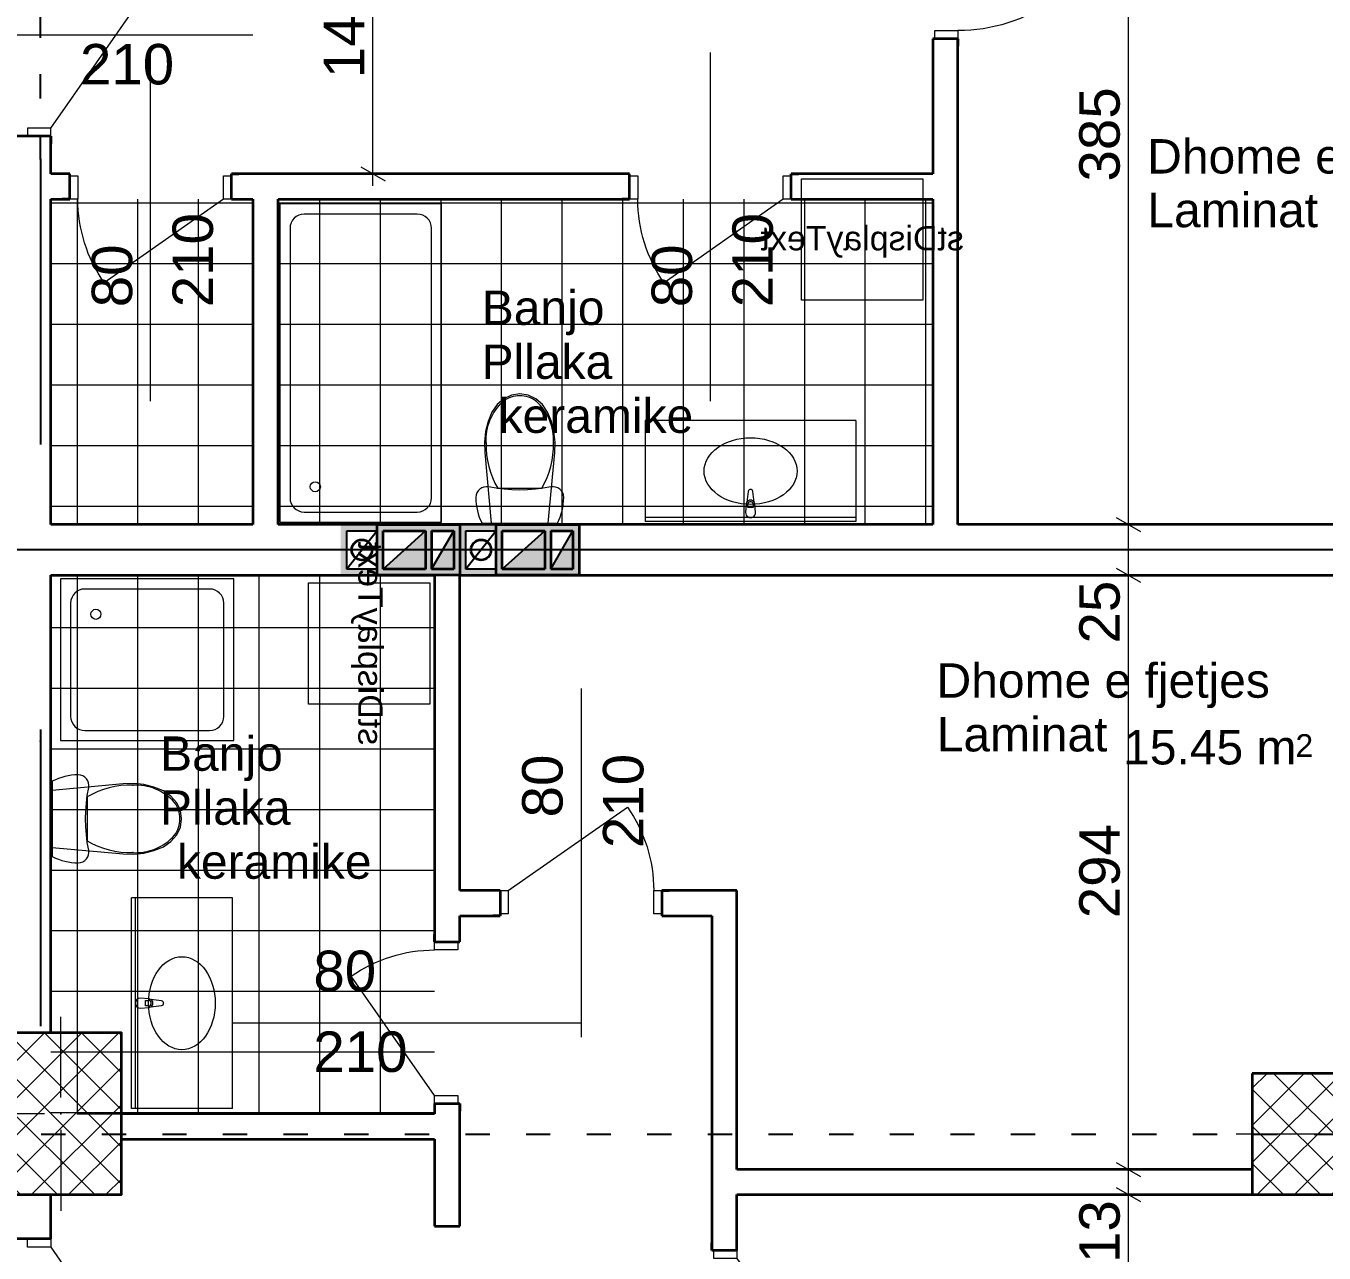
# Model space of a CAD drawing. Header units: centimetres. Extents: x 765 to 25620, y 224160 to 230516.
# Drawn here: x 3528 to 4171, y 228651 to 229259 of the extents above; entities that cross this region are included whole.
import ezdxf
from ezdxf.enums import TextEntityAlignment as Align

# ---------------------------------------------------------------- set-up
doc = ezdxf.new("R2010")
doc.units = ezdxf.units.CM
doc.header["$MEASUREMENT"] = 0
doc.linetypes.add('ACAD_ISO03W100', pattern=[30, 12, -18])
doc.linetypes.add('Small Dashed', pattern=[282.222222, 141.111111, -141.111111])
for name, color, linetype, lineweight, true_color in [('0_Pen_No__1#1_Pen_No__8', 7, 'Continuous', 35, 0xa80f02), ('0_Pen_No__8', 7, 'Continuous', 35, 0xa80f02), ('2D Drafting - General_Pen_No__8', 7, 'Continuous', 35, 0xa80f02), ('A-COLS_Pen_No__97#1_Pen_No__81', 7, 'Continuous', 20, 0x6a6a6a), ('Annotation - Text_Pen_No__8', 7, 'Continuous', 35, 0xa80f02), ('ARCHICAD Doors_Pen_No__23', 7, 'Continuous', 20, 0xff6600), ('ARCHICAD Doors_Pen_No__3', 7, 'Continuous', 18, 0xff6600), ('Interior - Furniture _Pen_No__81', 7, 'Continuous', 20, 0x6a6a6a), ('Structural - Shear_Pen_No__58', 7, 'Continuous', 25, 0xdf0000)]:
    doc.layers.add(name, color=color, linetype=linetype, lineweight=lineweight, true_color=true_color)
for name, color, linetype, lineweight in [('0_Pen_No__101', 252, 'Continuous', 13), ('ARCHICAD Door Markers_Pen_No__1', 7, 'Continuous', 13), ('ARCHICAD Door Markers_Pen_No__7', 7, 'Continuous', 35), ('ARCHICAD Doors_Pen_No__27', 7, 'Continuous', 35), ('Structural - Bearing_Pen_No__20', 1, 'Continuous', 0), ('Structural - Bearing_Pen_No__21', 7, 'Continuous', 35), ('Structural - Bearing_Pen_No__27', 7, 'Continuous', 35)]:
    doc.layers.add(name, color=color, linetype=linetype, lineweight=lineweight)
for name, color, linetype in [('ARCHICAD Door Markers', 7, 'Continuous'), ('ARCHICAD Doors', 7, 'Continuous'), ('Dimensioning - General', 7, 'Continuous'), ('Structural - Bearing', 7, 'Continuous')]:
    doc.layers.add(name, color=color, linetype=linetype)
doc.styles.add('GENERATED_STYLE_1', font='arial.ttf')
pattern_1 = [(45, (1303.923, 207240.939), (-9.192388, 9.192388), []), (135, (1303.923, 207240.939), (9.192388, 9.192388), [])]

# ---------------------------------------------------------------- blocks, each defined once
blk = doc.blocks.new('Door 22_2')
at = {"layer": 'ARCHICAD Doors_Pen_No__23', "color": 30, "linetype": 'Continuous', "lineweight": 20, "true_color": 0xff6600}
for p, q in [((-410, 0), (-450, 0)), ((-450, 0), (-450, -115)), ((-410, -115), (-410, 0)), ((450, 0), (410, 0)), ((410, 0), (410, -115)), ((450, -115), (450, 0)), ((-450, -115), (-410, -115)), ((410, -115), (450, -115))]:
    blk.add_line(p, q, dxfattribs=at)
at = {"layer": 'ARCHICAD Doors_Pen_No__27', "color": 7, "linetype": 'Continuous', "lineweight": 35}
for p, q in [((-450, 0), (-487, 0)), ((-450, 0), (-487, 0)), ((-450, 0), (-450, -115)), ((-450, 0), (-450, -115)), ((450, 0), (450, -115)), ((450, 0), (450, -115)), ((450, 0), (487, 0)), ((450, 0), (487, 0)), ((-450, -125), (-487, -125)), ((-450, -125), (-487, -125)), ((-450, -115), (-450, -125)), ((-450, -115), (-450, -125)), ((450, -115), (450, -125)), ((450, -115), (450, -125)), ((450, -125), (487, -125)), ((450, -125), (487, -125))]:
    blk.add_line(p, q, dxfattribs=at)
at = {"layer": 'ARCHICAD Doors_Pen_No__3', "color": 30, "linetype": 'Continuous', "lineweight": 18, "true_color": 0xff6600}
blk.add_line((410, 0), (-261.7, 470.3), dxfattribs=at)
blk.add_arc((410, 0), 820, 145, 180, dxfattribs=at)
blk = doc.blocks.new('Door 22')
at = {"layer": 'ARCHICAD Doors_Pen_No__23', "color": 30, "linetype": 'Continuous', "lineweight": 20, "true_color": 0xff6600}
for p, q in [((-360, 0), (-400, 0)), ((-400, 0), (-400, -115)), ((-360, -115), (-360, 0)), ((400, 0), (360, 0)), ((360, 0), (360, -115)), ((400, -115), (400, 0)), ((-400, -115), (-360, -115)), ((360, -115), (400, -115))]:
    blk.add_line(p, q, dxfattribs=at)
at = {"layer": 'ARCHICAD Doors_Pen_No__27', "color": 7, "linetype": 'Continuous', "lineweight": 35}
for p, q in [((-400, 0), (-437, 0)), ((-400, 0), (-437, 0)), ((-400, 0), (-400, -115)), ((-400, 0), (-400, -115)), ((400, 0), (400, -115)), ((400, 0), (400, -115)), ((400, 0), (437, 0)), ((400, 0), (437, 0)), ((-400, -125), (-437, -125)), ((-400, -125), (-437, -125)), ((-400, -115), (-400, -125)), ((-400, -115), (-400, -125)), ((400, -115), (400, -125)), ((400, -115), (400, -125)), ((400, -125), (437, -125)), ((400, -125), (437, -125))]:
    blk.add_line(p, q, dxfattribs=at)
at = {"layer": 'ARCHICAD Doors_Pen_No__3', "color": 30, "linetype": 'Continuous', "lineweight": 18, "true_color": 0xff6600}
blk.add_line((360, 0), (-229.8, 413), dxfattribs=at)
blk.add_arc((360, 0), 720, 145, 180, dxfattribs=at)
blk = doc.blocks.new('D Marker 22_3')
at = {"layer": 'ARCHICAD Door Markers_Pen_No__1', "color": 7, "linetype": 'Continuous', "lineweight": 13}
blk.add_line((0, -1125), (0, 600), dxfattribs=at)
at = {"layer": 'ARCHICAD Door Markers_Pen_No__7', "color": 7, "lineweight": 35, "style": 'GENERATED_STYLE_1'}
for tag, p in [('AC_MarkerText_3', (-368.6, -204.4)), ('AC_MarkerText_2', (31.4, -356.2))]:
    blk.add_attdef(tag, text='', height=200, rotation=270, dxfattribs=at).set_placement(p, align=Align.BOTTOM_LEFT)
blk = doc.blocks.new('Door 22_3')
at = {"layer": 'ARCHICAD Doors_Pen_No__23', "color": 30, "linetype": 'Continuous', "lineweight": 20, "true_color": 0xff6600}
for p, q in [((-460, 0), (-500, 0)), ((-500, 0), (-500, -115)), ((-460, -115), (-460, 0)), ((500, 0), (460, 0)), ((460, 0), (460, -115)), ((500, -115), (500, 0)), ((-500, -115), (-460, -115)), ((460, -115), (500, -115))]:
    blk.add_line(p, q, dxfattribs=at)
at = {"layer": 'ARCHICAD Doors_Pen_No__27', "color": 7, "linetype": 'Continuous', "lineweight": 35}
for p, q in [((-500, 0), (-537, 0)), ((-500, 0), (-537, 0)), ((-500, 0), (-500, -115)), ((-500, 0), (-500, -115)), ((500, 0), (500, -115)), ((500, 0), (500, -115)), ((500, 0), (537, 0)), ((500, 0), (537, 0)), ((-500, -115), (-500, -250)), ((-500, -115), (-500, -250)), ((500, -115), (500, -250)), ((500, -115), (500, -250)), ((-500, -250), (-537, -250)), ((-500, -250), (-537, -250)), ((500, -250), (537, -250)), ((500, -250), (537, -250))]:
    blk.add_line(p, q, dxfattribs=at)
at = {"layer": 'ARCHICAD Doors_Pen_No__3', "color": 30, "linetype": 'Continuous', "lineweight": 18, "true_color": 0xff6600}
blk.add_line((460, 0), (-293.6, 527.7), dxfattribs=at)
blk.add_arc((460, 0), 920, 145, 180, dxfattribs=at)
blk = doc.blocks.new('D Marker 22')
at = {"layer": 'ARCHICAD Door Markers_Pen_No__1', "color": 7, "linetype": 'Continuous', "lineweight": 13}
blk.add_line((0, -1250), (0, 600), dxfattribs=at)
at = {"layer": 'ARCHICAD Door Markers_Pen_No__7', "color": 7, "lineweight": 35, "style": 'GENERATED_STYLE_1'}
for tag, p in [('AC_MarkerText_3', (-368.6, -329.4)), ('A', (31.4, -329.4))]:
    blk.add_attdef(tag, text='', height=200, rotation=270, dxfattribs=at).set_placement(p, align=Align.BOTTOM_LEFT)
blk = doc.blocks.new('D Marker 22_2')
at = {"layer": 'ARCHICAD Door Markers_Pen_No__1', "color": 7, "linetype": 'Continuous', "lineweight": 13}
blk.add_line((0, 1000), (0, -725), dxfattribs=at)
at = {"layer": 'ARCHICAD Door Markers_Pen_No__7', "color": 7, "lineweight": 35, "style": 'GENERATED_STYLE_1'}
for tag, p in [('AC_MarkerText_3', (-368.6, 665.3)), ('AC_MarkerText_2', (31.4, 665.3))]:
    blk.add_attdef(tag, text='', height=200, rotation=270, dxfattribs=at).set_placement(p, align=Align.BOTTOM_LEFT)

msp = doc.modelspace()

# ---------------------------------------------------------------- hatches: boundary and pattern name
at = {"layer": 'A-COLS_Pen_No__97#1_Pen_No__81', "linetype": 'Continuous', "lineweight": 20, "true_color": 0x6a6a6a}
h = msp.add_hatch(color=251, dxfattribs=at)
h.paths.add_polyline_path([(3705.24, 229011.81), (3705.24, 228986.81), (3684.24, 228986.81), (3684.24, 229011.81)])
h.paths.add_polyline_path([(3702.24, 229008.81), (3687.24, 229008.81), (3687.24, 228989.81), (3702.24, 228989.81)], flags=0)
h = msp.add_hatch(color=251, dxfattribs=at)
h.paths.add_polyline_path([(3743.24, 229011.81), (3702.24, 229011.81), (3702.24, 228986.81), (3743.24, 228986.81)])
h.paths.add_polyline_path([(3729.24, 229008.81), (3740.24, 229008.81), (3740.24, 228989.81), (3729.24, 228989.81)], flags=0)
h.paths.add_polyline_path([(3726.24, 229008.81), (3726.24, 228989.81), (3705.24, 228989.81), (3705.24, 229008.81)], flags=0)
h = msp.add_hatch(color=251, dxfattribs=at)
h.paths.add_polyline_path([(3764.24, 229011.81), (3764.24, 228986.81), (3743.24, 228986.81), (3743.24, 229011.81)])
h.paths.add_polyline_path([(3761.24, 229008.81), (3746.24, 229008.81), (3746.24, 228989.81), (3761.24, 228989.81)], flags=0)
h = msp.add_hatch(color=251, dxfattribs=at)
h.paths.add_polyline_path([(3802.24, 229011.81), (3761.24, 229011.81), (3761.24, 228986.81), (3802.24, 228986.81)])
h.paths.add_polyline_path([(3788.24, 229008.81), (3799.24, 229008.81), (3799.24, 228989.81), (3788.24, 228989.81)], flags=0)
h.paths.add_polyline_path([(3785.24, 229008.81), (3785.24, 228989.81), (3764.24, 228989.81), (3764.24, 229008.81)], flags=0)
for points in [[(3726.24, 229008.81), (3726.24, 228989.81), (3705.24, 228989.81)], [(3729.24, 228989.81), (3740.24, 228989.81), (3740.24, 229008.81)], [(3785.24, 229008.81), (3785.24, 228989.81), (3764.24, 228989.81)], [(3788.24, 228989.81), (3799.24, 228989.81), (3799.24, 229008.81)]]:
    msp.add_hatch(color=251, dxfattribs=at).paths.add_polyline_path(points)
at = {"layer": 'Structural - Bearing', "linetype": 'Continuous', "lineweight": 0, "true_color": 0x000000}
h = msp.add_hatch(dxfattribs=at)
h.set_pattern_fill('CONCRETE_BLOCK', color=18, scale=0.1, style=0, pattern_type=2)
h.set_pattern_definition(pattern_1)
h.paths.add_polyline_path([(3515.74, 228680.34), (3575.74, 228680.34), (3575.74, 228760.34), (3515.74, 228760.34)])
h = msp.add_hatch(dxfattribs=at)
h.set_pattern_fill('CONCRETE_BLOCK', color=18, scale=0.1, style=0, pattern_type=2)
h.set_pattern_definition(pattern_1)
h.paths.add_polyline_path([(4135.39, 228740.34), (4135.39, 228680.34), (4215.39, 228680.34), (4215.39, 228740.34)])

# ---------------------------------------------------------------- linework, layer by layer
at = {"color": 205, "linetype": 'ACAD_ISO03W100'}
for p, q in [((3535.74, 229192.62), (3535.74, 230242.71)), ((3446.01, 228710.34), (4496.09, 228710.34))]:
    msp.add_line(p, q, dxfattribs=at)
at = {"color": 0}
for p, q in [((3702.24, 229008.81), (3687.24, 228989.81)), ((3687.24, 228989.81), (3687.24, 229008.81)), ((3687.24, 229008.81), (3702.24, 229008.81)), ((3687.24, 228989.81), (3687.24, 229008.81)), ((3687.24, 229008.81), (3702.24, 229008.81)), ((3702.24, 229008.81), (3702.24, 228989.81)), ((3726.24, 229008.81), (3705.24, 229008.81)), ((3705.24, 229008.81), (3705.24, 228989.81)), ((3705.24, 228989.81), (3726.24, 229008.81)), ((3740.24, 229008.81), (3729.24, 229008.81)), ((3729.24, 229008.81), (3729.24, 228989.81)), ((3729.24, 228989.81), (3740.24, 229008.81)), ((3761.24, 229008.81), (3746.24, 228989.81)), ((3746.24, 228989.81), (3746.24, 229008.81)), ((3746.24, 229008.81), (3761.24, 229008.81)), ((3746.24, 228989.81), (3746.24, 229008.81)), ((3746.24, 229008.81), (3761.24, 229008.81)), ((3761.24, 229008.81), (3761.24, 228989.81)), ((3785.24, 229008.81), (3764.24, 229008.81)), ((3764.24, 229008.81), (3764.24, 228989.81)), ((3764.24, 228989.81), (3785.24, 229008.81)), ((3799.24, 229008.81), (3788.24, 229008.81)), ((3788.24, 229008.81), (3788.24, 228989.81)), ((3788.24, 228989.81), (3799.24, 229008.81)), ((3702.24, 228989.81), (3687.24, 228989.81)), ((3761.24, 228989.81), (3746.24, 228989.81))]:
    msp.add_line(p, q, dxfattribs=at)
msp.add_lwpolyline([(4365.54, 229011.81), (4365.54, 228999.31), (3515.74, 228999.31), (3515.74, 229380.94), (3515.74, 229414.54), (3528.24, 229414.54), (3528.24, 230141.85), (4365.54, 230141.85), (4365.54, 228999.31), (3515.74, 228999.31)], dxfattribs=at)
at = {"layer": '0_Pen_No__1#1_Pen_No__8', "color": 14, "linetype": 'Continuous', "lineweight": 35, "true_color": 0xa80f02}
for p, q in [((3702.24, 228986.81), (3702.24, 229011.81)), ((3702.24, 229011.81), (3743.24, 229011.81)), ((3743.24, 229011.81), (3743.24, 228986.81)), ((3761.24, 228986.81), (3761.24, 229011.81)), ((3761.24, 229011.81), (3802.24, 229011.81)), ((3802.24, 229011.81), (3802.24, 228986.81)), ((3705.24, 228989.81), (3705.24, 229008.81)), ((3705.24, 229008.81), (3726.24, 229008.81)), ((3726.24, 229008.81), (3726.24, 228989.81)), ((3729.24, 229008.81), (3729.24, 228989.81)), ((3729.24, 229008.81), (3740.24, 229008.81)), ((3740.24, 229008.81), (3740.24, 228989.81)), ((3764.24, 228989.81), (3764.24, 229008.81)), ((3764.24, 229008.81), (3785.24, 229008.81)), ((3785.24, 229008.81), (3785.24, 228989.81)), ((3788.24, 229008.81), (3788.24, 228989.81)), ((3788.24, 229008.81), (3799.24, 229008.81)), ((3799.24, 229008.81), (3799.24, 228989.81)), ((3743.24, 228986.81), (3702.24, 228986.81)), ((3726.24, 228989.81), (3705.24, 228989.81)), ((3740.24, 228989.81), (3729.24, 228989.81)), ((3802.24, 228986.81), (3761.24, 228986.81)), ((3785.24, 228989.81), (3764.24, 228989.81)), ((3799.24, 228989.81), (3788.24, 228989.81))]:
    msp.add_line(p, q, dxfattribs=at)
at = {"layer": '0_Pen_No__101', "color": 252, "linetype": 'Continuous', "lineweight": 13}
for p, q in [((3540.74, 229170.94), (3640.74, 229170.94)), ((3553.92, 229011.81), (3553.92, 229172.81)), ((3583.92, 229011.81), (3583.92, 229172.81)), ((3613.92, 229011.81), (3613.92, 229172.81)), ((3653.24, 229170.94), (3977.28, 229170.94)), ((3673.92, 229011.81), (3673.92, 229172.81)), ((3703.92, 229011.81), (3703.92, 229172.81)), ((3733.92, 229011.81), (3733.92, 229172.81)), ((3763.92, 229011.81), (3763.92, 229172.81)), ((3793.92, 229011.81), (3793.92, 229172.81)), ((3823.92, 229011.81), (3823.92, 229172.81)), ((3853.92, 229011.81), (3853.92, 229172.81)), ((3883.92, 229011.81), (3883.92, 229172.81)), ((3913.92, 229011.81), (3913.92, 229172.81)), ((3943.92, 229011.81), (3943.92, 229172.81)), ((3973.92, 229011.81), (3973.92, 229172.81)), ((3540.74, 229140.94), (3640.74, 229140.94)), ((3653.24, 229140.94), (3977.28, 229140.94)), ((3540.74, 229110.94), (3640.74, 229110.94)), ((3653.24, 229110.94), (3977.28, 229110.94)), ((3540.74, 229080.94), (3640.74, 229080.94)), ((3653.24, 229080.94), (3977.28, 229080.94)), ((3540.74, 229050.94), (3640.74, 229050.94)), ((3653.24, 229050.94), (3977.28, 229050.94)), ((3540.74, 229020.94), (3640.74, 229020.94)), ((3653.24, 229020.94), (3977.28, 229020.94)), ((3553.92, 228720.3), (3553.92, 228986.81)), ((3583.92, 228720.3), (3583.92, 228986.81)), ((3613.92, 228720.3), (3613.92, 228986.81)), ((3643.92, 228720.3), (3643.92, 228986.81)), ((3673.92, 228720.3), (3673.92, 228986.81)), ((3703.92, 228720.3), (3703.92, 228986.81)), ((3540.74, 228960.94), (3730.74, 228960.94)), ((3540.74, 228930.94), (3730.74, 228930.94)), ((3540.74, 228900.94), (3730.74, 228900.94)), ((3540.74, 228870.94), (3730.74, 228870.94)), ((3540.74, 228840.94), (3730.74, 228840.94)), ((3540.74, 228810.94), (3730.74, 228810.94)), ((3540.74, 228780.94), (3730.74, 228780.94)), ((3540.74, 228750.94), (3730.74, 228750.94)), ((3540.74, 228720.94), (3730.74, 228720.94))]:
    msp.add_line(p, q, dxfattribs=at)
at = {"layer": '2D Drafting - General_Pen_No__8', "color": 14, "linetype": 'Continuous', "lineweight": 35, "true_color": 0xa80f02}
for centre in [(3694.74, 228999.31), (3753.74, 228999.31)]:
    msp.add_circle(centre, 5, dxfattribs=at)
at = {"layer": 'Dimensioning - General', "color": 7, "linetype": 'Continuous', "lineweight": 13}
for p, q in [((4074.1, 229011.81), (4074.1, 229396.81)), ((3700.2, 229185.31), (3700.2, 229325.58)), ((3709.2, 229185.31), (3691.2, 229185.31)), ((3694.2, 229188.78), (3706.2, 229181.85)), ((3700.2, 229179.45), (3700.2, 229185.31)), ((4083.1, 229011.81), (4065.1, 229011.81)), ((4083.1, 229011.81), (4065.1, 229011.81)), ((4068.1, 229015.28), (4080.1, 229008.35)), ((4068.1, 229015.28), (4080.1, 229008.35)), ((4074.1, 228986.81), (4074.1, 229011.81)), ((4083.1, 228986.81), (4065.1, 228986.81)), ((4083.1, 228986.81), (4065.1, 228986.81)), ((4068.1, 228990.28), (4080.1, 228983.35)), ((4068.1, 228990.28), (4080.1, 228983.35)), ((4074.1, 228692.84), (4074.1, 228986.81)), ((4068.1, 228696.3), (4080.1, 228689.38)), ((4068.1, 228696.3), (4080.1, 228689.38)), ((4083.1, 228692.84), (4065.1, 228692.84)), ((4083.1, 228692.84), (4065.1, 228692.84)), ((4074.1, 228680.34), (4074.1, 228692.84)), ((4068.1, 228683.8), (4080.1, 228676.88)), ((4068.1, 228683.8), (4080.1, 228676.88)), ((4083.1, 228680.34), (4065.1, 228680.34)), ((4083.1, 228680.34), (4065.1, 228680.34)), ((4074.1, 228380.63), (4074.1, 228680.34))]:
    msp.add_line(p, q, dxfattribs=at)
at = {"layer": 'Interior - Furniture _Pen_No__81', "color": 251, "linetype": 'Continuous', "lineweight": 20, "true_color": 0x6a6a6a}
for p, q in [((3912.39, 229122.81), (3912.39, 229182.81)), ((3912.39, 229182.81), (3972.39, 229182.81)), ((3972.39, 229182.81), (3972.39, 229122.81)), ((3734.19, 229170.45), (3654.19, 229170.45)), ((3654.19, 229170.45), (3654.19, 229013.05)), ((3722.19, 229165.45), (3666.19, 229165.45)), ((3734.19, 229013.05), (3734.19, 229170.45)), ((3659.19, 229158.45), (3659.19, 229025.05)), ((3729.19, 229025.05), (3729.19, 229158.45)), ((3972.39, 229122.81), (3912.39, 229122.81)), ((3768.78, 229075.84), (3764.95, 229074.05)), ((3772.89, 229076.47), (3768.78, 229075.84)), ((3776.99, 229075.84), (3772.89, 229076.47)), ((3772.89, 229075.6), (3772.89, 229075.6)), ((3780.82, 229074.05), (3776.99, 229075.84)), ((3761.65, 229071.2), (3759.09, 229067.48)), ((3764.95, 229074.05), (3761.65, 229071.2)), ((3764.78, 229072.92), (3764.78, 229072.92)), ((3784.13, 229071.2), (3780.82, 229074.05)), ((3786.69, 229067.48), (3784.13, 229071.2)), ((3757.19, 229062.78), (3755.95, 229057.81)), ((3759.09, 229067.48), (3757.19, 229062.78)), ((3788.59, 229062.78), (3786.69, 229067.48)), ((3789.83, 229057.81), (3788.59, 229062.78)), ((3939.27, 229063.3), (3834.97, 229063.3)), ((3834.97, 229063.3), (3834.97, 229013.3)), ((3939.27, 229063.3), (3939.27, 229013.3)), ((3755.95, 229057.81), (3755.4, 229052.67)), ((3790.38, 229052.67), (3789.83, 229057.81)), ((3755.4, 229052.67), (3755.55, 229047.5)), ((3790.22, 229047.5), (3790.38, 229052.67)), ((3755.55, 229047.5), (3758.79, 229012.47)), ((3786.99, 229012.47), (3790.22, 229047.5)), ((3753.07, 229029.38), (3752.25, 229028.55)), ((3754.04, 229030.01), (3753.07, 229029.38)), ((3755.13, 229030.41), (3754.04, 229030.01)), ((3756.28, 229030.57), (3755.13, 229030.41)), ((3757.44, 229030.46), (3756.28, 229030.57)), ((3761.27, 229029.78), (3757.44, 229030.46)), ((3765.12, 229029.3), (3761.27, 229029.78)), ((3761.99, 229029.77), (3772.89, 229029.77)), ((3769, 229029.01), (3765.12, 229029.3)), ((3772.89, 229029.77), (3783.78, 229029.77)), ((3780.65, 229029.3), (3776.77, 229029.01)), ((3784.51, 229029.78), (3780.65, 229029.3)), ((3788.34, 229030.46), (3784.51, 229029.78)), ((3789.49, 229030.57), (3788.34, 229030.46)), ((3790.64, 229030.41), (3789.49, 229030.57)), ((3791.73, 229030.01), (3790.64, 229030.41)), ((3792.71, 229029.38), (3791.73, 229030.01)), ((3793.52, 229028.55), (3792.71, 229029.38)), ((3751.27, 229026.47), (3751.14, 229025.31)), ((3751.14, 229025.31), (3751.19, 229023.65)), ((3751.19, 229023.65), (3751.33, 229021.99)), ((3751.64, 229027.56), (3751.27, 229026.47)), ((3752.25, 229028.55), (3751.64, 229027.56)), ((3772.89, 229028.91), (3769, 229029.01)), ((3776.77, 229029.01), (3772.89, 229028.91)), ((3794.13, 229027.56), (3793.52, 229028.55)), ((3794.51, 229026.47), (3794.13, 229027.56)), ((3794.44, 229021.99), (3794.59, 229023.65)), ((3794.64, 229025.31), (3794.51, 229026.47)), ((3794.59, 229023.65), (3794.64, 229025.31)), ((3886.01, 229028.24), (3885.35, 229022.95)), ((3888.89, 229022.95), (3888.23, 229028.24)), ((3666.19, 229018.05), (3722.19, 229018.05)), ((3751.33, 229021.99), (3751.58, 229020.34)), ((3751.58, 229020.34), (3751.92, 229018.71)), ((3751.92, 229018.71), (3752.35, 229017.1)), ((3752.35, 229017.1), (3752.88, 229015.52)), ((3792.9, 229015.52), (3793.42, 229017.1)), ((3793.42, 229017.1), (3793.86, 229018.71)), ((3793.86, 229018.71), (3794.2, 229020.34)), ((3794.2, 229020.34), (3794.44, 229021.99)), ((3885.02, 229022), (3884.62, 229017.8)), ((3885.76, 229020.3), (3885.76, 229021.78)), ((3888.48, 229020.3), (3885.76, 229020.3)), ((3888.48, 229021.78), (3888.48, 229020.3)), ((3889.62, 229017.8), (3889.22, 229022)), ((3654.19, 229013.05), (3734.19, 229013.05)), ((3752.88, 229015.52), (3753.5, 229013.97)), ((3753.5, 229013.97), (3754.21, 229012.47)), ((3754.21, 229012.47), (3791.56, 229012.47)), ((3758.79, 229012.47), (3786.99, 229012.47)), ((3791.56, 229012.47), (3792.27, 229013.97)), ((3792.27, 229013.97), (3792.9, 229015.52)), ((3939.27, 229015.3), (3834.97, 229015.3)), ((3939.27, 229013.3), (3834.97, 229013.3)), ((3545.61, 228984.95), (3545.61, 228904.95)), ((3631.41, 228984.95), (3545.61, 228984.95)), ((3631.41, 228904.95), (3631.41, 228984.95)), ((3619.41, 228979.95), (3557.61, 228979.95)), ((3668.31, 228923.02), (3668.31, 228983.02)), ((3668.31, 228983.02), (3728.31, 228983.02)), ((3728.31, 228983.02), (3728.31, 228923.02)), ((3550.61, 228972.95), (3550.61, 228916.95)), ((3626.41, 228916.95), (3626.41, 228972.95)), ((3728.31, 228923.02), (3668.31, 228923.02)), ((3557.61, 228909.95), (3619.41, 228909.95)), ((3545.61, 228904.95), (3631.41, 228904.95)), ((3551.06, 228887.8), (3549.41, 228887.56)), ((3552.72, 228887.95), (3551.06, 228887.8)), ((3554.38, 228888), (3552.72, 228887.95)), ((3555.54, 228887.87), (3554.38, 228888)), ((3556.63, 228887.49), (3555.54, 228887.87)), ((3543.04, 228885.63), (3541.53, 228884.92)), ((3541.53, 228884.92), (3541.53, 228847.57)), ((3576.57, 228883.58), (3541.53, 228880.34)), ((3544.59, 228886.25), (3543.04, 228885.63)), ((3546.17, 228886.78), (3544.59, 228886.25)), ((3547.78, 228887.22), (3546.17, 228886.78)), ((3549.41, 228887.56), (3547.78, 228887.22)), ((3557.62, 228886.88), (3556.63, 228887.49)), ((3558.45, 228886.07), (3557.62, 228886.88)), ((3559.08, 228885.09), (3558.45, 228886.07)), ((3558.85, 228877.87), (3559.53, 228881.7)), ((3559.48, 228884), (3559.08, 228885.09)), ((3559.63, 228882.85), (3559.48, 228884)), ((3559.53, 228881.7), (3559.63, 228882.85)), ((3581.74, 228883.74), (3576.57, 228883.58)), ((3586.88, 228883.19), (3581.74, 228883.74)), ((3591.85, 228881.95), (3586.88, 228883.19)), ((3596.55, 228880.05), (3591.85, 228881.95)), ((3541.53, 228880.34), (3541.53, 228852.15)), ((3558.37, 228874.01), (3558.85, 228877.87)), ((3558.84, 228877.14), (3558.84, 228866.25)), ((3600.27, 228877.49), (3596.55, 228880.05)), ((3603.12, 228874.18), (3600.27, 228877.49)), ((3557.98, 228866.25), (3558.07, 228870.13)), ((3558.07, 228870.13), (3558.37, 228874.01)), ((3601.99, 228874.35), (3601.99, 228874.35)), ((3604.91, 228870.35), (3603.12, 228874.18)), ((3605.53, 228866.25), (3604.91, 228870.35)), ((3558.07, 228862.36), (3557.98, 228866.25)), ((3558.37, 228858.48), (3558.07, 228862.36)), ((3558.84, 228866.25), (3558.84, 228855.35)), ((3603.12, 228858.31), (3604.91, 228862.14)), ((3604.67, 228866.25), (3604.67, 228866.25)), ((3604.91, 228862.14), (3605.53, 228866.25)), ((3558.85, 228854.63), (3558.37, 228858.48)), ((3600.27, 228855.01), (3603.12, 228858.31)), ((3541.53, 228852.15), (3576.57, 228848.91)), ((3559.53, 228850.8), (3558.85, 228854.63)), ((3559.48, 228848.49), (3559.63, 228849.64)), ((3559.63, 228849.64), (3559.53, 228850.8)), ((3581.74, 228848.76), (3586.88, 228849.3)), ((3586.88, 228849.3), (3591.85, 228850.55)), ((3591.85, 228850.55), (3596.55, 228852.45)), ((3596.55, 228852.45), (3600.27, 228855.01)), ((3541.53, 228847.57), (3543.04, 228846.86)), ((3543.04, 228846.86), (3544.59, 228846.24)), ((3544.59, 228846.24), (3546.17, 228845.71)), ((3546.17, 228845.71), (3547.78, 228845.28)), ((3547.78, 228845.28), (3549.41, 228844.94)), ((3549.41, 228844.94), (3551.06, 228844.69)), ((3551.06, 228844.69), (3552.72, 228844.55)), ((3552.72, 228844.55), (3554.38, 228844.5)), ((3554.38, 228844.5), (3555.54, 228844.63)), ((3555.54, 228844.63), (3556.63, 228845)), ((3556.63, 228845), (3557.62, 228845.61)), ((3557.62, 228845.61), (3558.45, 228846.43)), ((3558.45, 228846.43), (3559.08, 228847.4)), ((3559.08, 228847.4), (3559.48, 228848.49)), ((3576.57, 228848.91), (3581.74, 228848.76)), ((3580.68, 228722.91), (3580.68, 228827.21)), ((3630.68, 228827.21), (3580.68, 228827.21)), ((3582.68, 228722.91), (3582.68, 228827.21)), ((3630.68, 228722.91), (3630.68, 228827.21)), ((3589.38, 228777.16), (3585.18, 228777.56)), ((3585.18, 228772.56), (3589.38, 228772.96)), ((3587.68, 228776.42), (3589.16, 228776.42)), ((3587.68, 228773.7), (3587.68, 228776.42)), ((3589.16, 228773.7), (3587.68, 228773.7)), ((3595.62, 228776.17), (3590.33, 228776.83)), ((3590.33, 228773.29), (3595.62, 228773.95)), ((3630.68, 228722.91), (3580.68, 228722.91))]:
    msp.add_line(p, q, dxfattribs=at)
for centre, major_axis, ratio, start_param, end_param in [((3666.19, 229158.45), (4.95, 4.95), 1, 0.785398, 2.356194), ((3722.19, 229158.45), (-4.95, 4.95), 1, 3.926991, 5.497787), ((3772.97, 229061.74), (0, 13.86), 0.999377, 0.005861, 0.632505), ((3772.81, 229061.74), (0, 13.86), 0.999377, -0.632505, -0.005861), ((3781.83, 229053.7), (0, 25.71), 0.999377, 0.725939, 1.626528), ((3763.94, 229053.7), (0, 25.71), 0.999377, 4.656658, 5.557246), ((3798.7, 229051.26), (0, 42.55), 0.999377, 1.547181, 2.100201), ((3747.08, 229051.26), (0, 42.55), 0.999377, 4.182984, 4.736005), ((3887.12, 229038.3), (23, 0), 0.717391, 3.141593, 9.424778), ((3671.69, 229030.55), (-1.77, 1.77), 1, -0.785398, 5.497787), ((3887.12, 229028.11), (-0.791, 0.791), 1, 4.051589, 6.943986), ((3666.19, 229025.05), (-4.95, 4.95), 1, 0.785398, 2.356194), ((3722.19, 229025.05), (4.95, 4.95), 1, 3.926991, 5.497787), ((3887.12, 229021.81), (1.49, 1.49), 1, 1.784232, 2.265968), ((3887.12, 229021.81), (1.49, 1.49), 1, 6.069749, 8.067418), ((3887.12, 229021.78), (0.962, 0.962), 1, 5.497787, 8.63938), ((3887.12, 229021.81), (-1.49, 1.49), 1, 4.017217, 4.498953), ((3887.12, 229017.8), (-1.77, 1.77), 1, 0.785398, 3.926991), ((3557.61, 228972.95), (-4.95, 4.95), 1, -0.785398, 0.785398), ((3619.41, 228972.95), (4.95, 4.95), 1, 5.497787, 7.068583), ((3563.11, 228967.45), (-1.77, 1.77), 1, 3.926991, 10.210176), ((3557.61, 228916.95), (4.95, 4.95), 1, 2.356194, 3.926991), ((3619.41, 228916.95), (-4.95, 4.95), 1, 2.356194, 3.926991), ((3580.33, 228840.44), (42.55, 0), 0.999377, 1.547181, 2.100201), ((3582.77, 228857.3), (-25.71, 0), 0.999377, 3.867532, 4.76812), ((3590.81, 228866.17), (-13.86, 0), 0.999377, 3.147454, 3.774097), ((3590.81, 228866.33), (13.86, 0), 0.999377, -0.632505, -0.005861), ((3582.77, 228875.19), (-25.71, 0), 0.999377, 1.515065, 2.415654), ((3580.33, 228892.06), (-42.55, 0), 0.999377, 1.041392, 1.594412), ((3585.18, 228775.06), (-1.77, 1.77), 1, -0.785398, 2.356194), ((3589.16, 228775.06), (0.962, 0.962), 1, 3.926991, 7.068583), ((3589.19, 228775.06), (-1.49, 1.49), 1, -1.35736, -0.875625), ((3589.19, 228775.06), (1.49, 1.49), 1, 4.017217, 4.498953), ((3589.19, 228775.06), (1.49, 1.49), 1, 4.498953, 6.496621), ((3595.49, 228775.06), (-0.791, 0.791), 1, 2.480792, 5.373189)]:
    msp.add_ellipse(centre, major_axis=major_axis, ratio=ratio, start_param=start_param, end_param=end_param, dxfattribs=at)
msp.add_ellipse((3605.68, 228775.06), major_axis=(0, 23), ratio=0.717391, dxfattribs=at)
for p in [(3781, 229072.92), (3756.18, 229052.27), (3789.59, 229052.27), (3761.99, 229029.77), (3581.33, 228882.95), (3558.84, 228877.14), (3601.99, 228858.14), (3581.33, 228849.54)]:
    msp.add_point(p, dxfattribs=at)
at = {"layer": 'Structural - Bearing_Pen_No__20', "color": 1, "linetype": 'Continuous', "lineweight": 0}
for p, q in [((3545.74, 228728.34), (3545.74, 228768.34)), ((3537.74, 228720.34), (3507.74, 228720.34)), ((3553.74, 228720.34), (3583.74, 228720.34)), ((3545.74, 228712.34), (3545.74, 228672.34)), ((4167.39, 228710.34), (4127.39, 228710.34))]:
    msp.add_line(p, q, dxfattribs=at)
msp.add_point((3545.74, 228720.34), dxfattribs=at)
at = {"layer": 'Structural - Bearing_Pen_No__21', "color": 7, "linetype": 'Continuous', "lineweight": 35, "flags": 128}
for points in [[(3515.74, 228680.34), (3575.74, 228680.34), (3575.74, 228760.34), (3515.74, 228760.34)], [(4135.39, 228740.34), (4135.39, 228680.34), (4215.39, 228680.34), (4215.39, 228740.34)]]:
    msp.add_lwpolyline(points, close=True, dxfattribs=at)
at = {"layer": 'Structural - Bearing_Pen_No__27', "color": 7, "linetype": 'Continuous', "lineweight": 35}
for p, q in [((3977.28, 229252.2), (3977.28, 229248.5)), ((3978.28, 229252.2), (3977.28, 229252.2)), ((3989.78, 229252.2), (3978.28, 229252.2)), ((3989.78, 229252.2), (3989.78, 229248.5)), ((3529.24, 229203.92), (3515.74, 229203.92)), ((3540.74, 229203.92), (3529.24, 229203.92)), ((3540.74, 229203.92), (3540.74, 229200.22)), ((3550.18, 229185.31), (3546.48, 229185.31)), ((3550.18, 229184.31), (3550.18, 229185.31)), ((3550.18, 229172.81), (3550.18, 229184.31)), ((3630.18, 229185.31), (3633.88, 229185.31)), ((3630.18, 229184.31), (3630.18, 229185.31)), ((3630.18, 229172.81), (3630.18, 229184.31)), ((3827.28, 229185.31), (3823.58, 229185.31)), ((3827.28, 229184.31), (3827.28, 229185.31)), ((3827.28, 229172.81), (3827.28, 229184.31)), ((3907.28, 229185.31), (3910.98, 229185.31)), ((3907.28, 229184.31), (3907.28, 229185.31)), ((3907.28, 229172.81), (3907.28, 229184.31)), ((3550.18, 229172.81), (3546.48, 229172.81)), ((3630.18, 229172.81), (3633.88, 229172.81)), ((3827.28, 229172.81), (3823.58, 229172.81)), ((3907.28, 229172.81), (3910.98, 229172.81)), ((3763.21, 228830.78), (3759.51, 228830.78)), ((3763.21, 228830.78), (3763.21, 228819.28)), ((3843.21, 228830.78), (3846.91, 228830.78)), ((3843.21, 228830.78), (3843.21, 228819.28)), ((3763.21, 228818.28), (3759.51, 228818.28)), ((3763.21, 228819.28), (3763.21, 228818.28)), ((3843.21, 228819.28), (3843.21, 228818.28)), ((3843.21, 228818.28), (3846.91, 228818.28)), ((3730.74, 228805.39), (3730.74, 228809.09)), ((3730.74, 228805.39), (3742.24, 228805.39)), ((3742.24, 228805.39), (3743.24, 228805.39)), ((3743.24, 228805.39), (3743.24, 228809.09)), ((3730.74, 228725.39), (3730.74, 228721.69)), ((3730.74, 228725.39), (3742.24, 228725.39)), ((3742.24, 228725.39), (3743.24, 228725.39)), ((3743.24, 228725.39), (3743.24, 228721.69)), ((3529.24, 228658.43), (3515.74, 228658.43)), ((3540.74, 228658.43), (3529.24, 228658.43)), ((3540.74, 228658.43), (3540.74, 228662.13)), ((3867.89, 228652.77), (3867.89, 228656.47)), ((3868.89, 228652.77), (3867.89, 228652.77)), ((3880.39, 228652.77), (3868.89, 228652.77)), ((3880.39, 228652.77), (3880.39, 228656.47))]:
    msp.add_line(p, q, dxfattribs=at)
at = {"layer": 'Structural - Bearing_Pen_No__27', "color": 7, "linetype": 'Continuous', "lineweight": 35, "flags": 128}
for points in [[(3977.28, 229252.2), (3977.28, 229195.31)], [(3989.78, 229195.31), (3989.78, 229252.2)], [(3540.74, 229185.31), (3540.74, 229203.92)], [(3977.28, 229195.31), (3977.28, 229185.31)], [(3989.78, 229011.81), (3989.78, 229195.31)], [(3550.18, 229185.31), (3540.74, 229185.31)], [(3827.28, 229185.31), (3630.18, 229185.31)], [(3977.28, 229185.31), (3907.28, 229185.31)], [(3540.74, 229172.81), (3550.18, 229172.81)], [(3540.74, 229011.81), (3540.74, 229172.81)], [(3630.18, 229172.81), (3640.74, 229172.81)], [(3640.74, 229172.81), (3640.74, 229011.81)], [(3653.24, 229011.81), (3653.24, 229172.81)], [(3653.24, 229172.81), (3827.28, 229172.81)], [(3907.28, 229172.81), (3977.28, 229172.81)], [(3977.28, 229172.81), (3977.28, 229011.81)], [(3640.74, 229011.81), (3540.74, 229011.81)], [(3977.28, 229011.81), (3653.24, 229011.81)], [(4340.54, 229011.81), (3989.78, 229011.81)], [(3540.74, 228986.81), (3730.74, 228986.81)], [(3540.74, 228760.34), (3540.74, 228986.81)], [(3730.74, 228986.81), (3730.74, 228805.39)], [(3743.24, 228986.81), (4340.54, 228986.81)], [(3743.24, 228830.78), (3743.24, 228986.81)], [(3763.21, 228830.78), (3743.24, 228830.78)], [(3867.89, 228830.78), (3843.21, 228830.78)], [(3880.39, 228830.78), (3867.89, 228830.78)], [(3880.39, 228692.84), (3880.39, 228830.78)], [(3743.24, 228818.28), (3763.21, 228818.28)], [(3743.24, 228805.39), (3743.24, 228818.28)], [(3843.21, 228818.28), (3867.89, 228818.28)], [(3867.89, 228818.28), (3867.89, 228652.77)], [(3730.74, 228725.39), (3730.74, 228720.3)], [(3743.24, 228664.8), (3743.24, 228725.39)], [(3730.74, 228720.3), (3575.74, 228720.3)], [(3575.74, 228707.8), (3730.74, 228707.8)], [(3730.74, 228707.8), (3730.74, 228664.8)], [(4135.39, 228692.84), (3880.39, 228692.84)], [(3540.74, 228658.43), (3540.74, 228680.34)], [(3880.39, 228680.34), (4135.39, 228680.34)], [(3880.39, 228652.77), (3880.39, 228680.34)], [(3730.74, 228664.8), (3743.24, 228664.8)]]:
    msp.add_lwpolyline(points, dxfattribs=at)
at = {"layer": 'Structural - Shear_Pen_No__58', "color": 12, "linetype": 'Small Dashed', "lineweight": 25, "true_color": 0xdf0000}
for p, q in [((3535.74, 229192.62), (3535.74, 228904.76)), ((3535.74, 228904.76), (3535.74, 227854.67))]:
    msp.add_line(p, q, dxfattribs=at)
for p in [(3535.74, 229192.62), (3535.74, 229192.62), (3535.74, 228904.76), (3535.74, 228904.76)]:
    msp.add_point(p, dxfattribs=at)

# ---------------------------------------------------------------- block references
at = {"layer": 'ARCHICAD Door Markers', "color": 7, "lineweight": 13}
ref = msp.add_blockref('D Marker 22', (3515.74, 229253.92), dxfattribs=dict(at, xscale=0.1, yscale=0.1, zscale=0.1, rotation=90))
ref.add_attrib('A', '100', dxfattribs={"layer": 'ARCHICAD Door Markers_Pen_No__7', "color": 7, "lineweight": 35, "height": 20, "style": 'GENERATED_STYLE_1'}).set_placement((3555.21, 229263.59), align=Align.BOTTOM_LEFT)
ref.add_attrib('AC_MarkerText_3', '210', dxfattribs={"layer": 'ARCHICAD Door Markers_Pen_No__7', "color": 7, "lineweight": 35, "height": 20, "style": 'GENERATED_STYLE_1'}).set_placement((3555.21, 229223.59), align=Align.BOTTOM_LEFT)
ref = msp.add_blockref('D Marker 22_3', (3590.18, 229185.31), dxfattribs=dict(at, xscale=0.1, yscale=0.1, zscale=0.1))
ref.add_attrib('AC_MarkerText_2', '80', dxfattribs={"layer": 'ARCHICAD Door Markers_Pen_No__7', "color": 7, "lineweight": 35, "height": 20, "rotation": 90, "style": 'GENERATED_STYLE_1'}).set_placement((3587.04, 229119.34), align=Align.BOTTOM_LEFT)
ref.add_attrib('AC_MarkerText_3', '210', dxfattribs={"layer": 'ARCHICAD Door Markers_Pen_No__7', "color": 7, "lineweight": 35, "height": 20, "rotation": 90, "style": 'GENERATED_STYLE_1'}).set_placement((3627.04, 229119.34), align=Align.BOTTOM_LEFT)
ref = msp.add_blockref('D Marker 22_3', (3867.28, 229185.31), dxfattribs=dict(at, xscale=0.1, yscale=0.1, zscale=0.1))
ref.add_attrib('AC_MarkerText_2', '80', dxfattribs={"layer": 'ARCHICAD Door Markers_Pen_No__7', "color": 7, "lineweight": 35, "height": 20, "rotation": 90, "style": 'GENERATED_STYLE_1'}).set_placement((3864.14, 229119.34), align=Align.BOTTOM_LEFT)
ref.add_attrib('AC_MarkerText_3', '210', dxfattribs={"layer": 'ARCHICAD Door Markers_Pen_No__7', "color": 7, "lineweight": 35, "height": 20, "rotation": 90, "style": 'GENERATED_STYLE_1'}).set_placement((3904.14, 229119.34), align=Align.BOTTOM_LEFT)
ref = msp.add_blockref('D Marker 22_3', (3803.21, 228818.28), dxfattribs=dict(at, xscale=0.1, yscale=0.1, zscale=0.1, rotation=180))
ref.add_attrib('AC_MarkerText_2', '80', dxfattribs={"layer": 'ARCHICAD Door Markers_Pen_No__7', "color": 7, "lineweight": 35, "height": 20, "rotation": 90, "style": 'GENERATED_STYLE_1'}).set_placement((3800.07, 228866.96), align=Align.BOTTOM_LEFT)
ref.add_attrib('AC_MarkerText_3', '210', dxfattribs={"layer": 'ARCHICAD Door Markers_Pen_No__7', "color": 7, "lineweight": 35, "height": 20, "rotation": 90, "style": 'GENERATED_STYLE_1'}).set_placement((3840.07, 228851.78), align=Align.BOTTOM_LEFT)
ref = msp.add_blockref('D Marker 22_2', (3730.74, 228765.39), dxfattribs=dict(at, xscale=0.1, yscale=0.1, zscale=0.1, rotation=90))
ref.add_attrib('AC_MarkerText_2', '80', dxfattribs={"layer": 'ARCHICAD Door Markers_Pen_No__7', "color": 7, "lineweight": 35, "height": 20, "style": 'GENERATED_STYLE_1'}).set_placement((3670.74, 228775.06), align=Align.BOTTOM_LEFT)
ref.add_attrib('AC_MarkerText_3', '210', dxfattribs={"layer": 'ARCHICAD Door Markers_Pen_No__7', "color": 7, "lineweight": 35, "height": 20, "style": 'GENERATED_STYLE_1'}).set_placement((3670.74, 228735.06), align=Align.BOTTOM_LEFT)
at = {"layer": 'ARCHICAD Doors', "color": 7, "linetype": 'Continuous', "lineweight": 13, "yscale": 0.1, "zscale": 100}
for name, p, xscale, rotation in [('Door 22_2', (3989.78, 229297.2), -0.1, 270), ('Door 22_3', (3540.74, 229253.92), 0.1, 270), ('Door 22', (3590.18, 229172.81), -0.1, 180), ('Door 22', (3867.28, 229172.81), -0.1, 180), ('Door 22', (3730.74, 228765.39), -0.1, 90), ('Door 22_3', (3540.74, 228608.43), -0.1, 270), ('Door 22', (3880.39, 228612.77), -0.1, 270)]:
    msp.add_blockref(name, p, dxfattribs=dict(at, xscale=xscale, rotation=rotation))
at = {"layer": 'ARCHICAD Doors', "color": 7, "linetype": 'Continuous', "lineweight": 13, "xscale": -0.1, "yscale": 0.1, "zscale": 100}
msp.add_blockref('Door 22', (3803.21, 228830.78), dxfattribs=at)

# ---------------------------------------------------------------- texts
at = {"layer": '0_Pen_No__8', "color": 14, "true_color": 0xa80f02, "style": 'GENERATED_STYLE_1'}
for s, height, p in [('15.45 m', 17, (4071.51, 228893.17)), ('2', 11.22, (4156.86, 228896.92))]:
    msp.add_text(s, height=height, dxfattribs=at).set_placement(p)
at = {"layer": 'Annotation - Text_Pen_No__8', "color": 14, "true_color": 0xa80f02, "style": 'GENERATED_STYLE_1'}
for s, p in [('Dhome e fjetjes', (4083.44, 229185.52)), ('Laminat', (4083.53, 229158.96)), ('Banjo', (3754.09, 229110.63)), ('Pllaka', (3754, 229083.92)), (' keramike', (3755.83, 229057.21)), ('Dhome e fjetjes', (3979.18, 228926.18)), ('Laminat', (3979.28, 228899.62)), ('Banjo', (3594.89, 228890.04)), ('Pllaka', (3594.8, 228863.33)), (' keramike', (3596.63, 228836.62))]:
    msp.add_text(s, height=17, dxfattribs=at).set_placement(p)
at = {"layer": 'Dimensioning - General', "color": 7, "lineweight": 13, "char_height": 20, "attachment_point": 7, "rotation": 90, "style": 'GENERATED_STYLE_1'}
for s, insert in [('\\A1;140', (3696.2, 229232.68)), ('\\A1;385', (4070.1, 229181.55)), ('\\A1;25', (4070.1, 228952.99)), ('\\A1;294', (4070.1, 228817.06)), ('\\A1;13', (4070.1, 228646.52))]:
    msp.add_mtext(s, dxfattribs=dict(at, insert=insert))
at = {"layer": 'Interior - Furniture _Pen_No__81', "color": 251, "linetype": 'Continuous', "lineweight": 20, "true_color": 0x6a6a6a, "style": 'GENERATED_STYLE_1', "text_generation_flag": 4}
for rotation, p in [(180, (3942.39, 229153.5)), (90, (3699, 228953.02))]:
    msp.add_attdef('stDisplayText', text='W', height=12, rotation=rotation, dxfattribs=at).set_placement(p, align=Align.MIDDLE_CENTER)

doc.saveas('drawing.dxf')
